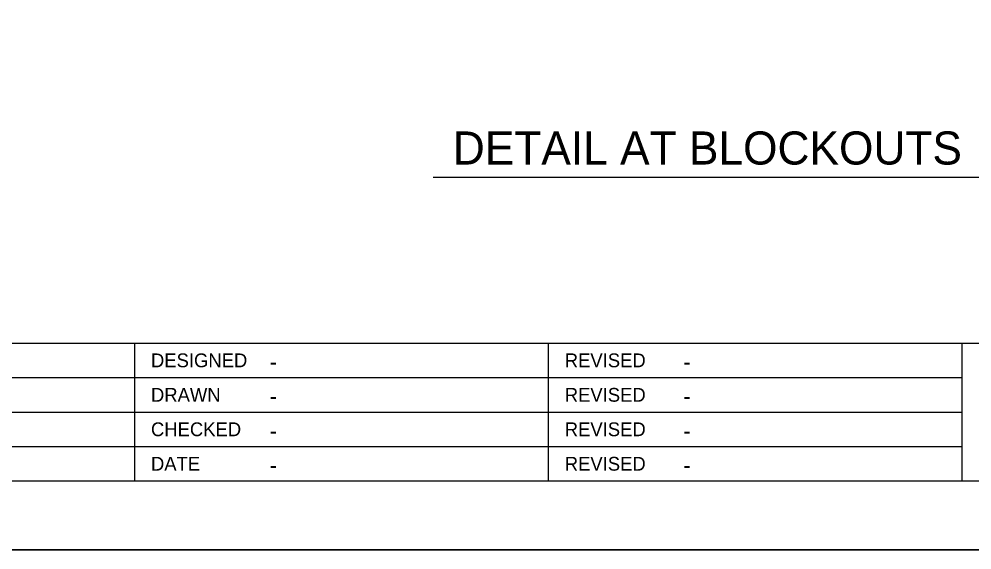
# Model space of a CAD drawing. Extents: x 2133490 to 2172050, y 2138301 to 2145980.
# Drawn here: x 2142356.6 to 2142702, y 2141437.6 to 2141630.1 of the extents above; entities that cross this region are included whole.
import ezdxf

# ---------------------------------------------------------------- set-up
doc = ezdxf.new("R2010")
doc.units = 0
for name, color, linetype in [('ROW_Pr_Notes', 7, 'Continuous'), ('SH_General_Details', 7, 'Continuous'), ('SH_Printer_Plotting_Border', 7, 'Continuous')]:
    doc.layers.add(name, color=color, linetype=linetype)

msp = doc.modelspace()

# ---------------------------------------------------------------- linework, layer by layer
at = {"layer": 'ROW_Pr_Notes'}
msp.add_line((2142506.68, 2141572.73), (2142726.06, 2141572.73), dxfattribs=at)
at = {"layer": 'SH_General_Details'}
for p, q in [((2142089.66, 2141512.58), (2143664.66, 2141512.58)), ((2142398.37, 2141512.58), (2142398.37, 2141462.58)), ((2142548.37, 2141512.58), (2142548.37, 2141462.58)), ((2142698.37, 2141512.58), (2142698.37, 2141462.58)), ((2142238.37, 2141500.08), (2142698.37, 2141500.08)), ((2142238.37, 2141487.58), (2142698.37, 2141487.58)), ((2142238.37, 2141475.08), (2142698.37, 2141475.08)), ((2143689.66, 2141437.58), (2141989.66, 2141437.58))]:
    msp.add_line(p, q, dxfattribs=at)
msp.add_lwpolyline([(2142089.66, 2142512.58), (2143664.66, 2142512.58), (2143664.66, 2141462.58), (2142089.66, 2141462.58)], close=True, dxfattribs=at)
at = {"layer": 'SH_Printer_Plotting_Border'}
msp.add_lwpolyline([(2141989.66, 2141437.58), (2143689.66, 2141437.58), (2143689.66, 2142537.58), (2141989.66, 2142537.58)], close=True, dxfattribs=at)

# ---------------------------------------------------------------- texts
at = {"layer": 'ROW_Pr_Notes'}
msp.add_text('DETAIL AT BLOCKOUTS', height=12, dxfattribs=at).set_placement((2142513.79, 2141577.33))
at = {"layer": 'SH_General_Details'}
for s, height, p in [('DESIGNED', 5, (2142404.37, 2141503.83)), ('REVISED', 5, (2142554.37, 2141503.83)), ('-', 6, (2142447.35, 2141502.83)), ('-', 6, (2142597.35, 2141502.83)), ('DRAWN', 5, (2142404.37, 2141491.33)), ('REVISED', 5, (2142554.37, 2141491.33)), ('-', 6, (2142447.35, 2141490.33)), ('-', 6, (2142597.35, 2141490.33)), ('CHECKED', 5, (2142404.37, 2141478.83)), ('REVISED', 5, (2142554.37, 2141478.83)), ('-', 6, (2142447.35, 2141477.83)), ('-', 6, (2142597.35, 2141477.83)), ('DATE', 5, (2142404.37, 2141466.33)), ('REVISED', 5, (2142554.37, 2141466.33)), ('-', 6, (2142447.35, 2141465.33)), ('-', 6, (2142597.35, 2141465.33))]:
    msp.add_text(s, height=height, dxfattribs=at).set_placement(p)

doc.saveas('drawing.dxf')
